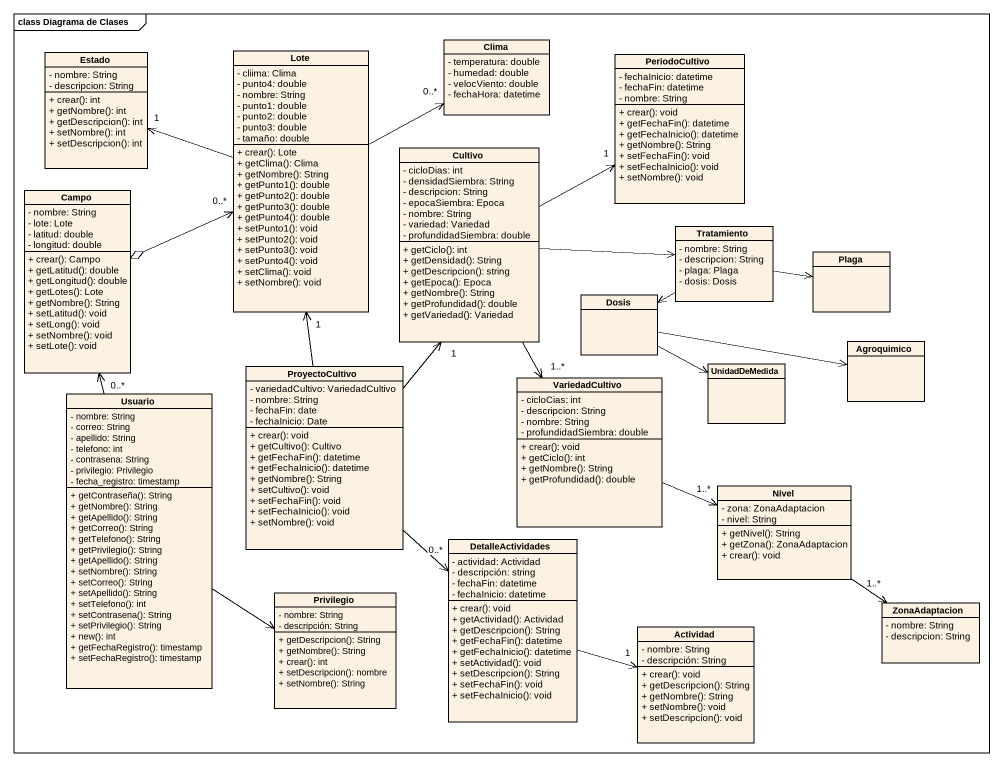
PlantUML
@startuml
mainframe class Diagrama de Clases
hide circle
hide empty members
skinparam classAttributeIconSize 0
class Clima {
  - temperatura: double
  - humedad: double
  - velocViento: double
  - fechaHora: datetime
}
class Estado {
  - nombre: String
  - descripcion: String
  + crear(): int
  + getNombre(): int
  + getDescripcion(): int
  + setNombre(): int
  + setDescripcion(): int
}
class Lote {
  - cliima: Clima
  - punto4: double
  - nombre: String
  - punto1: double
  - punto2: double
  - punto3: double
  - tamaño: double
  + crear(): Lote
  + getClima(): Clima
  + getNombre(): String
  + getPunto1(): double
  + getPunto2(): double
  + getPunto3(): double
  + getPunto4(): double
  + setPunto1(): void
  + setPunto2(): void
  + setPunto3(): void
  + setPunto4(): void
  + setClima(): void
  + setNombre(): void
}
class PeriodoCultivo {
  - fechaInicio: datetime
  - fechaFin: datetime
  - nombre: String
  + crear(): void
  + getFechaFin(): datetime
  + getFechaInicio(): datetime
  + getNombre(): String
  + setFechaFin(): void
  + setFechaInicio(): void
  + setNombre(): void
}
class Cultivo {
  - cicloDias: int
  - densidadSiembra: String
  - descripcion: String
  - epocaSiembra: Epoca
  - nombre: String
  - variedad: Variedad
  - profundidadSiembra: double
  + getCiclo(): int
  + getDensidad(): String
  + getDescripcion(): string
  + getEpoca(): Epoca
  + getNombre(): String
  + getProfundidad(): double
  + getVariedad(): Variedad
}
class Campo {
  - nombre: String
  - lote: Lote
  - latitud: double
  - longitud: double
  + crear(): Campo
  + getLatitud(): double
  + getLongitud(): double
  + getLotes(): Lote
  + getNombre(): String
  + setLatitud(): void
  + setLong(): void
  + setNombre(): void
  + setLote(): void
}
class Tratamiento {
  - nombre: String
  - descripcion: String
  - plaga: Plaga
  - dosis: Dosis
}
class Plaga
class Dosis
class Agroquimico
class Usuario {
  - nombre: String
  - correo: String
  - apellido: String
  - telefono: int
  - contrasena: String
  - privilegio: Privilegio
  - fecha_registro: timestamp
  + getContraseña(): String
  + getNombre(): String
  + getApellido(): String
  + getCorreo(): String
  + getTelefono(): String
  + getPrivilegio(): String
  + getApellido(): String
  + setNombre(): String
  + setCorreo(): String
  + setApellido(): String
  + setTelefono(): int
  + setContrasena(): String
  + setPrivilegio(): String
  + new(): int
  + getFechaRegistro(): timestamp
  + setFechaRegistro(): timestamp
}
class ProyectoCultivo {
  - variedadCultivo: VariedadCultivo
  - nombre: String
  - fechaFin: date
  - fechaInicio: Date
  + crear(): void
  + getCultivo(): Cultivo
  + getFechaFin(): datetime
  + getFechaInicio(): datetime
  + getNombre(): String
  + setCultivo(): void
  + setFechaFin(): void
  + setFechaInicio(): void
  + setNombre(): void
}
class VariedadCultivo {
  - cicloCias: int
  - descripcion: String
  - nombre: String
  - profundidadSiembra: double
  + crear(): void
  + getCiclo(): int
  + getNombre(): String
  + getProfundidad(): double
}
class UnidadDeMedida
class Nivel {
  - zona: ZonaAdaptacion
  - nivel: String
  + getNivel(): String
  + getZona(): ZonaAdaptacion
  + crear(): void
}
class DetalleActividades {
  - actividad: Actividad
  - descripción: string
  - fechaFin: datetime
  - fechaInicio: datetime
  + crear(): void
  + getActividad(): Actividad
  + getDescripcion(): String
  + getFechaFin(): datetime
  + getFechaInicio(): datetime
  + setActividad(): void
  + setDescripcion(): String
  + setFechaFin(): void
  + setFechaInicio(): void
}
class Privilegio {
  - nombre: String
  - descripción: String
  + getDescripcion(): String
  + getNombre(): String
  + crear(): int
  + setDescripcion(): nombre
  + setNombre(): String
}
class Actividad {
  - nombre: String
  - descripción: String
  + crear(): void
  + getDescripcion(): String
  + getNombre(): String
  + setNombre(): void
  + setDescripcion(): void
}
class ZonaAdaptacion {
  - nombre: String
  - descripcion: String
}
Lote -right-> "0..*" Clima
Lote -left-> "1" Estado
Lote "0..*" <-left-o Campo
Cultivo -right-> "1" PeriodoCultivo
Cultivo -right-> Tratamiento
Cultivo --> "1..*" VariedadCultivo
Tratamiento -right-> Plaga
Tratamiento -left-> Dosis
Dosis -right-> Agroquimico
Dosis -right-> UnidadDeMedida
Usuario -up-> "0..*" Campo
Usuario -right-> Privilegio
ProyectoCultivo -up-> "1" Lote
ProyectoCultivo -up-> "1" Cultivo
ProyectoCultivo --> "0..*" DetalleActividades
VariedadCultivo -right-> "1..*" Nivel
Nivel --> "1..*" ZonaAdaptacion
DetalleActividades -right-> "1" Actividad
@enduml
